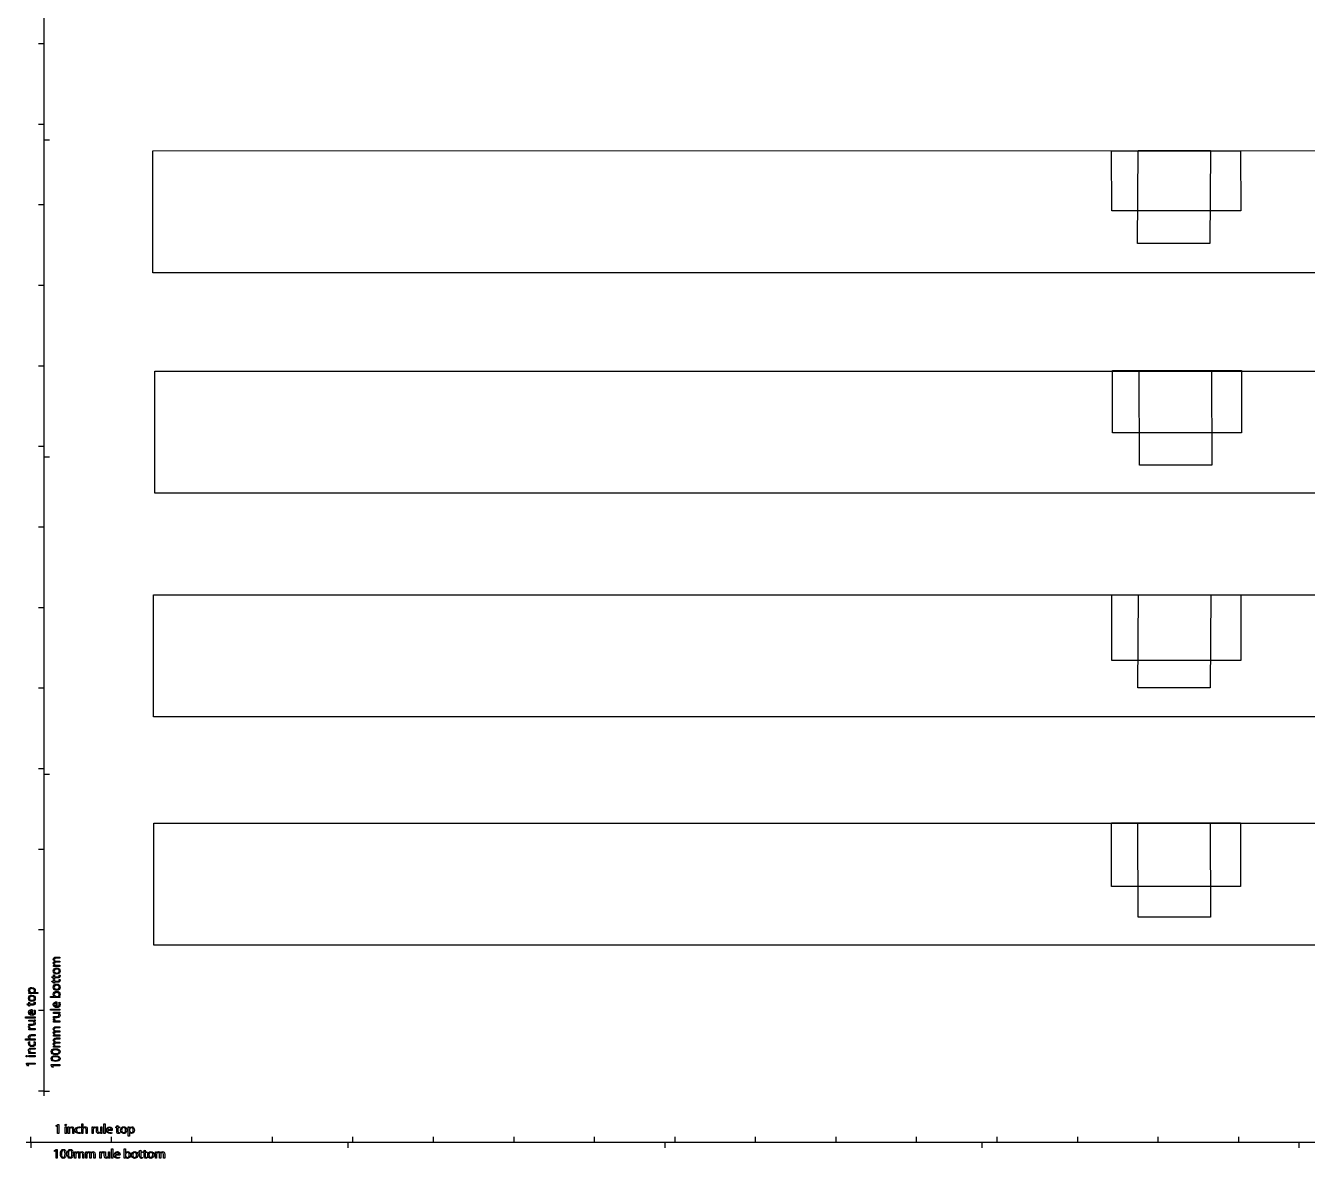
# Model space of a CAD drawing. Extents: x 14 to 1178, y 12 to 836.
# Drawn here: x 19.9 to 424.1, y 11.7 to 368.8 of the extents above; entities that cross this region are included whole.
import ezdxf

# ---------------------------------------------------------------- set-up
doc = ezdxf.new("R2010")
doc.units = 0
doc.layers.add('Gibson-Explorer-00-1958', color=7, linetype='CONTINUOUS')

msp = doc.modelspace()

# ---------------------------------------------------------------- linework, layer by layer
at = {"layer": 'Gibson-Explorer-00-1958', "color": 7}
for points in [[(25.671127, 31.422397), (25.671127, 811.014245)], [(25.643568, 363.095169), (23.962359, 363.095169)], [(25.643568, 337.695166), (23.962359, 337.695166)], [(25.643568, 312.295167), (23.962359, 312.295167)], [(25.643568, 286.895168), (23.962359, 286.895168)], [(25.643568, 261.495168), (23.962359, 261.495168)], [(25.643568, 236.095169), (23.962359, 236.095169)], [(25.643568, 210.69517), (23.962359, 210.69517)], [(25.643568, 185.29517), (23.962359, 185.29517)], [(25.643568, 159.895171), (23.962359, 159.895171)], [(25.643568, 134.495172), (23.962359, 134.495172)], [(25.643568, 109.095172), (23.962359, 109.095172)], [(25.643568, 83.695173), (23.962359, 83.695173)], [(29.00736, 73.782237), (29.00736, 73.790492)], [(29.422149, 73.866968), (30.692181, 73.866968), (30.692181, 73.50282), (29.464521, 73.50282)], [(29.485709, 75.149583), (30.692181, 75.149583), (30.692181, 74.785435), (29.532219, 74.785435)], [(28.152114, 68.96808), (28.643212, 68.96808), (28.643212, 69.501727), (28.926916, 69.501727), (28.926916, 68.96808), (30.031756, 68.96808)], [(30.044506, 68.604268), (28.926916, 68.604268), (28.926916, 68.28663), (28.643212, 68.28663), (28.643212, 68.604268), (28.266492, 68.604268), (28.152114, 68.96807), (28.152114, 68.96808)], [(28.643212, 72.203035), (28.643212, 72.528941), (28.973423, 72.546157), (28.973423, 72.55854)], [(29.456083, 72.584007), (30.692181, 72.584007), (30.692181, 72.220204), (29.197874, 72.220204), (29.197874, 72.22025)], [(30.404346, 69.463486), (30.687877, 69.480702)], [(30.459295, 70.738513), (30.459295, 70.742641), (30.459295, 70.742648)], [(30.738691, 70.734047), (30.738691, 70.729919), (30.738691, 70.729912)], [(28.152114, 67.567306), (28.643212, 67.567306), (28.643212, 68.100607), (28.926916, 68.100607), (28.926916, 67.567306), (30.031756, 67.567306)], [(30.044506, 67.203165), (28.926916, 67.203165), (28.926916, 66.885527), (28.643212, 66.885527), (28.643212, 67.203165), (28.266492, 67.203165), (28.152114, 67.567313), (28.152114, 67.567306)], [(30.404346, 68.062708), (30.687877, 68.079253)], [(30.459295, 65.636673), (30.459295, 65.6408), (30.459295, 65.640807)], [(30.738691, 65.632524), (30.738691, 65.628397), (30.738691, 65.62839)], [(20.326925, 60.380834), (20.818023, 60.380834), (20.818023, 60.914136), (21.101727, 60.914136), (21.101727, 60.380834), (22.206567, 60.380834)], [(20.818023, 63.615418), (20.818023, 63.949936), (21.169421, 63.970962), (21.169421, 63.97957)], [(22.591902, 64.013331), (22.591902, 64.005076), (23.705184, 64.005076), (23.705184, 63.632317), (21.486886, 63.632317), (21.486886, 63.632317)], [(21.6774, 64.005072), (22.032937, 64.005072), (22.032937, 64.005076)], [(22.579157, 60.87624), (22.862688, 60.892785)], [(22.634105, 62.150925), (22.634105, 62.155053), (22.634105, 62.15506)], [(22.913502, 62.146459), (22.913502, 62.142331), (22.913502, 62.142324)], [(27.686511, 62.381402), (27.686511, 62.753819), (28.969119, 62.753819), (28.969119, 62.762427)], [(30.163014, 62.381409), (27.686511, 62.381409), (27.686511, 62.381402)], [(29.464521, 59.578819), (29.464521, 60.662644), (29.464521, 60.662644)], [(29.50259, 62.753822), (29.870872, 62.753822), (29.870872, 62.753819)], [(29.735479, 61.009922), (29.731172, 59.574695), (29.731172, 59.574684)], [(30.340783, 60.840412), (30.603299, 60.908279)], [(30.353528, 62.715916), (30.353528, 62.707309), (30.692181, 62.686283), (30.692181, 62.364511)], [(22.219316, 60.016697), (21.101727, 60.016697), (21.101727, 59.69906), (20.818023, 59.69906), (20.818023, 60.016697), (20.441302, 60.016697), (20.326925, 60.380841), (20.326925, 60.380834)], [(21.639332, 57.129356), (21.639332, 58.213181), (21.639332, 58.213181)], [(21.91029, 58.560459), (21.905983, 57.125232), (21.905983, 57.125221)], [(22.515593, 58.390949), (22.778109, 58.458816)], [(25.643568, 58.295173), (23.962359, 58.295173)], [(29.896367, 57.382248), (28.643212, 57.382248), (28.643212, 57.754319), (30.133388, 57.754319), (30.133388, 57.754295)], [(30.692181, 57.77151), (30.692181, 57.441469), (30.357663, 57.420126), (30.357663, 57.411871)], [(20.784262, 53.230565), (21.131353, 53.230565)], [(22.071174, 54.932785), (20.818023, 54.932785), (20.818023, 55.304856), (22.308199, 55.304856), (22.308199, 55.304831)], [(22.016053, 53.577822), (20.818023, 53.577822), (20.818023, 53.950239), (21.948358, 53.950239)], [(20.818023, 52.201851), (20.818023, 52.528104), (21.220239, 52.544649), (21.220239, 52.557737)], [(21.774724, 52.587349), (22.866991, 52.587349), (22.866991, 52.21459), (21.45726, 52.218717), (21.45726, 52.218714)], [(22.866991, 55.322047), (22.866991, 54.992006), (22.532473, 54.970663), (22.532473, 54.962408)], [(28.609452, 55.679993), (28.956543, 55.679993)], [(29.841246, 56.027285), (28.643212, 56.027285), (28.643212, 56.399702), (29.773548, 56.399702)], [(28.643212, 54.651279), (28.643212, 54.977531), (29.045428, 54.994077), (29.045428, 55.007165)], [(29.599914, 55.036812), (30.692181, 55.036812), (30.692181, 54.664053), (29.282449, 54.668181), (29.282449, 54.668177)], [(29.485709, 53.165435), (30.692181, 53.165435), (30.692181, 52.801633), (29.532219, 52.801633)], [(19.861318, 48.967578), (19.861318, 49.339994), (21.139795, 49.339994), (21.139795, 49.348602)], [(21.630893, 49.339977), (22.866991, 49.339977), (22.866991, 48.96756), (19.861318, 48.96756), (19.861318, 48.967578)], [(20.881583, 48.540043), (21.165117, 48.455295)], [(21.647774, 50.711827), (22.866991, 50.711827), (22.866991, 50.339068), (21.69015, 50.339068)], [(22.515593, 48.468041), (22.79499, 48.531773), (22.79499, 48.531773)], [(28.643212, 50.219201), (28.643212, 50.545104), (28.973423, 50.562002), (28.973423, 50.574738)], [(29.00736, 51.798436), (29.00736, 51.806691)], [(29.456083, 50.600205), (30.692181, 50.600205), (30.692181, 50.236061), (29.197874, 50.236061), (29.197874, 50.236064)], [(29.422149, 51.88282), (30.692181, 51.88282), (30.692181, 51.518672), (29.464521, 51.518672)], [(29.485709, 49.634888), (30.692181, 49.634888), (30.692181, 49.270741), (29.532219, 49.270741)], [(20.818023, 44.704953), (20.818023, 45.034991), (21.152541, 45.056369), (21.152541, 45.064624)], [(21.630893, 45.09424), (22.866991, 45.09424), (22.866991, 44.721481), (21.372681, 44.721481), (21.372681, 44.721498)], [(21.643466, 46.465745), (22.866991, 46.465745), (22.866991, 46.093328), (21.685842, 46.093328)], [(28.643212, 46.68864), (28.643212, 47.014547), (28.973423, 47.031092), (28.973423, 47.04418)], [(29.00736, 48.267532), (29.00736, 48.27614)], [(29.456083, 47.069658), (30.692181, 47.069658), (30.692181, 46.705168), (29.197874, 46.705168), (29.197874, 46.705185)], [(29.422149, 48.351927), (30.692181, 48.351927), (30.692181, 47.988125), (29.464521, 47.988125)], [(30.450853, 45.304411), (30.450853, 45.308538), (30.450853, 45.308542)], [(30.738691, 45.295803), (30.738691, 45.291323), (30.738691, 45.291326)], [(20.441302, 43.913281), (20.441302, 43.908801), (20.441302, 43.908801)], [(30.450853, 43.132623), (30.450853, 43.13675), (30.450853, 43.136754)], [(30.738691, 43.124371), (30.738691, 43.119891), (30.738691, 43.119891)], [(25.643568, 32.895174), (23.962359, 32.895174)], [(32.519118, 21.976981), (32.514811, 21.976981), (32.514811, 21.976981)], [(33.310801, 21.600087), (33.641012, 21.600087), (33.662199, 21.265566), (33.670641, 21.265566)], [(33.700268, 20.787044), (33.700268, 19.550942), (33.327681, 19.550942), (33.327681, 21.045425), (33.327681, 21.045425)], [(35.071762, 20.77464), (35.071762, 19.550942), (34.699345, 19.550942), (34.699345, 20.732264)], [(37.146053, 21.536697), (37.061301, 21.25282)], [(37.946156, 20.787044), (37.946156, 19.550942), (37.57357, 19.550942), (37.57357, 22.556789), (37.573588, 22.556789)], [(37.573588, 22.556789), (37.946174, 22.556789), (37.946174, 21.278315), (37.954605, 21.278315)], [(39.317657, 20.770506), (39.317657, 19.550942), (38.945244, 19.550942), (38.945244, 20.727788)], [(40.807858, 21.600087), (41.133937, 21.600087), (41.1508, 21.197698), (41.163535, 21.197698)], [(41.193179, 20.643382), (41.193179, 19.550942), (40.820589, 19.550942), (40.824893, 20.960677), (40.824897, 20.960677)], [(41.836537, 21.633848), (41.836537, 21.286581)], [(42.183793, 20.401881), (42.183793, 21.600087), (42.55638, 21.600087), (42.55638, 20.469748)], [(43.53858, 20.346759), (43.53858, 21.600087), (43.910997, 21.600087), (43.910997, 20.109739), (43.911014, 20.109739)], [(47.166469, 20.507989), (45.731411, 20.512124), (45.731401, 20.512124)], [(45.735535, 20.778775), (46.819364, 20.778775), (46.819364, 20.778775)], [(48.622683, 20.198621), (48.622683, 21.31621), (48.305041, 21.31621), (48.305041, 21.600087), (48.622683, 21.600087), (48.622683, 21.976981), (48.986654, 22.091355), (48.986672, 22.091355)], [(48.986672, 22.091355), (48.986672, 21.600087), (49.520146, 21.600087), (49.520146, 21.31621), (48.986672, 21.31621), (48.986672, 20.211713)], [(52.221464, 21.600087), (52.555809, 21.600087), (52.577011, 21.248685), (52.585442, 21.248685)], [(52.619376, 19.826208), (52.610945, 19.826208), (52.610945, 18.713095), (52.238358, 18.713095), (52.238358, 20.931048), (52.238327, 20.931048)], [(52.610916, 20.740879), (52.610916, 20.385346), (52.610913, 20.385346)], [(20.028062, 16.74698), (1167.376104, 16.74698)], [(21.500669, 16.774539), (21.500669, 18.455747)], [(37.074051, 19.902344), (37.137611, 19.62329), (37.137611, 19.62329)], [(43.928054, 19.550942), (43.597839, 19.550942), (43.576638, 19.885806), (43.568206, 19.885806)], [(46.900668, 16.774539), (46.900668, 18.455747)], [(46.997128, 19.902344), (47.064827, 19.639828)], [(49.482077, 19.838953), (49.49894, 19.555422)], [(50.752469, 19.504778), (50.748341, 19.504778), (50.748338, 19.504778)], [(50.756762, 19.783832), (50.76089, 19.783832), (50.760897, 19.783832)], [(72.300668, 16.774539), (72.300668, 18.455747)], [(97.700667, 16.774539), (97.700667, 18.455747)], [(123.100667, 16.774539), (123.100667, 18.455747)], [(148.500666, 16.774539), (148.500666, 18.455747)], [(173.900665, 16.774539), (173.900665, 18.455747)], [(199.300665, 16.774539), (199.300665, 18.455747)], [(224.700664, 16.774539), (224.700664, 18.455747)], [(250.100663, 16.774539), (250.100663, 18.455747)], [(275.500663, 16.774539), (275.500663, 18.455747)], [(300.900662, 16.774539), (300.900662, 18.455747)], [(326.300661, 16.774539), (326.300661, 18.455747)], [(351.700661, 16.774539), (351.700661, 18.455747)], [(377.100667, 16.774539), (377.100667, 18.455747)], [(402.500667, 16.774539), (402.500667, 18.455747)], [(35.294502, 13.774898), (35.620409, 13.774898), (35.637272, 13.444856), (35.650007, 13.444856)], [(35.675484, 12.961854), (35.675484, 11.725753), (35.311337, 11.725753), (35.311337, 13.220236), (35.311365, 13.220236)], [(36.958096, 12.995961), (36.958096, 11.725753), (36.594125, 11.725753), (36.594125, 12.953585)], [(36.873532, 13.41075), (36.881963, 13.41075)], [(38.240881, 12.932224), (38.240881, 11.725753), (37.876737, 11.725753), (37.876737, 12.88606)], [(38.825176, 13.774898), (39.151083, 13.774898), (39.167946, 13.444856), (39.180681, 13.444856)], [(39.206158, 12.961854), (39.206158, 11.725753), (38.842014, 11.725753), (38.842014, 13.220236), (38.842074, 13.220236)], [(40.48877, 12.995961), (40.48877, 11.725753), (40.124799, 11.725753), (40.124799, 12.953585)], [(40.404206, 13.41075), (40.412637, 13.41075)], [(41.771555, 12.932224), (41.771555, 11.725753), (41.407411, 11.725753), (41.407411, 12.88606)], [(43.257321, 13.774898), (43.5834, 13.774898), (43.600263, 13.372509), (43.612998, 13.372509)], [(43.642642, 12.818193), (43.642642, 11.725753), (43.270053, 11.725753), (43.274356, 13.135488), (43.27436, 13.135488)], [(44.286, 13.808659), (44.286, 13.461391)], [(44.633256, 12.576692), (44.633256, 13.774898), (45.005843, 13.774898), (45.005843, 12.644559)], [(45.988043, 12.52157), (45.988043, 13.774898), (46.36046, 13.774898), (46.36046, 12.284549), (46.360477, 12.284549)], [(49.615932, 12.6828), (48.180878, 12.686935), (48.180864, 12.686935)], [(48.184998, 12.953585), (49.268827, 12.953585), (49.268827, 12.953585)], [(50.987412, 14.731599), (51.359998, 14.731599), (51.359998, 13.448991), (51.36843, 13.448991)], [(50.987412, 12.254919), (50.987412, 14.731599), (50.987412, 14.731599)], [(51.360002, 12.91569), (51.360002, 12.547065), (51.359998, 12.547065)], [(55.809182, 12.373432), (55.809182, 13.491021), (55.491544, 13.491021), (55.491544, 13.774898), (55.809182, 13.774898), (55.809182, 14.151788), (56.173157, 14.266165), (56.173143, 14.266165)], [(56.173143, 14.266165), (56.173143, 13.774898), (56.706613, 13.774898), (56.706613, 13.491021), (56.173143, 13.491021), (56.173143, 12.386523)], [(57.210302, 12.373432), (57.210302, 13.491021), (56.892665, 13.491021), (56.892665, 13.774898), (57.210302, 13.774898), (57.210302, 14.151788), (57.574277, 14.266165), (57.574263, 14.266165)], [(57.574263, 14.266165), (57.574263, 13.774898), (58.107734, 13.774898), (58.107734, 13.491021), (57.574263, 13.491021), (57.574263, 12.386523)], [(60.80919, 13.774898), (61.135096, 13.774898), (61.151994, 13.444856), (61.16473, 13.444856)], [(61.1902, 12.961854), (61.1902, 11.725753), (60.826052, 11.725753), (60.826052, 13.220236), (60.826088, 13.220236)], [(62.472815, 12.995961), (62.472815, 11.725753), (62.10884, 11.725753), (62.10884, 12.953585)], [(62.388255, 13.41075), (62.396686, 13.41075)], [(63.755604, 12.932224), (63.755604, 11.725753), (63.391456, 11.725753), (63.391456, 12.88606)], [(31.730191, 11.679588), (31.725883, 11.679588), (31.725883, 11.679588)], [(31.738629, 11.967254), (31.742764, 11.967254), (31.742764, 11.967254)], [(33.901806, 11.679588), (33.897499, 11.679588), (33.897499, 11.679588)], [(33.910248, 11.967254), (33.914552, 11.967254), (33.914552, 11.967254)], [(46.377517, 11.725753), (46.047303, 11.725753), (46.026101, 12.060616), (46.017669, 12.060616)], [(49.446592, 12.077155), (49.51429, 11.814635)], [(51.321919, 12.064751), (51.313312, 12.064751), (51.292286, 11.725753), (50.970514, 11.725753)], [(54.238566, 11.679588), (54.234438, 11.679588), (54.234431, 11.679588)], [(54.242856, 11.958642), (54.246983, 11.958642), (54.24699, 11.958642)], [(56.668545, 12.013764), (56.685443, 11.730233)], [(58.069666, 12.013764), (58.086564, 11.730233)], [(59.340233, 11.679588), (59.336106, 11.679588), (59.336099, 11.679588)], [(59.344523, 11.958642), (59.348651, 11.958642), (59.348658, 11.958642)]]:
    msp.add_lwpolyline(points, dxfattribs=at)
at = {"layer": 'Gibson-Explorer-00-1958', "color": 1}
for points in [[(25.671127, 31.422397), (25.671127, 811.014245)], [(25.643568, 363.095169), (23.962359, 363.095169)], [(25.643568, 337.695166), (23.962359, 337.695166)], [(25.64839, 332.859631), (27.381273, 332.859631)], [(25.643568, 312.295167), (23.962359, 312.295167)], [(25.643568, 286.895168), (23.962359, 286.895168)], [(25.643568, 261.495168), (23.962359, 261.495168)], [(25.643568, 236.095169), (23.962359, 236.095169)], [(25.64839, 232.859537), (27.381273, 232.859537)], [(25.643568, 210.69517), (23.962359, 210.69517)], [(25.643568, 185.29517), (23.962359, 185.29517)], [(25.643568, 159.895171), (23.962359, 159.895171)], [(25.643568, 134.495172), (23.962359, 134.495172)], [(25.64839, 132.859443), (27.381273, 132.859443)], [(25.643568, 109.095172), (23.962359, 109.095172)], [(25.643568, 83.695173), (23.962359, 83.695173)], [(25.643568, 58.295173), (23.962359, 58.295173)], [(25.643568, 32.895174), (23.962359, 32.895174)], [(25.64839, 32.859692), (27.381273, 32.859692)], [(20.028062, 16.74698), (1167.376104, 16.74698)], [(21.465356, 16.769716), (21.465356, 15.036833)], [(21.500669, 16.774539), (21.500669, 18.455747)], [(46.900668, 16.774539), (46.900668, 18.455747)], [(72.300668, 16.774539), (72.300668, 18.455747)], [(97.700667, 16.774539), (97.700667, 18.455747)], [(121.465281, 16.769716), (121.465281, 15.036833)], [(123.100667, 16.774539), (123.100667, 18.455747)], [(148.500666, 16.774539), (148.500666, 18.455747)], [(173.900665, 16.774539), (173.900665, 18.455747)], [(199.300665, 16.774539), (199.300665, 18.455747)], [(221.465201, 16.769716), (221.465201, 15.036833)], [(224.700664, 16.774539), (224.700664, 18.455747)], [(250.100663, 16.774539), (250.100663, 18.455747)], [(275.500663, 16.774539), (275.500663, 18.455747)], [(300.900662, 16.774539), (300.900662, 18.455747)], [(321.465126, 16.769716), (321.465126, 15.036833)], [(326.300661, 16.774539), (326.300661, 18.455747)], [(351.700661, 16.774539), (351.700661, 18.455747)], [(377.100667, 16.774539), (377.100667, 18.455747)], [(402.500667, 16.774539), (402.500667, 18.455747)], [(421.465047, 16.769716), (421.465047, 15.036833)]]:
    msp.add_lwpolyline(points, dxfattribs=at)
for points in [[(553.578769, 290.887), (59.984967, 290.887), (59.984967, 329.387321), (553.553122, 329.505141), (553.578875, 290.887)], [(403.133867, 310.432405), (362.446596, 310.432405), (362.316739, 329.387321), (403.003975, 329.387321), (403.133867, 310.432405)], [(393.347389, 300.108145), (370.533956, 300.108145), (370.724491, 329.431418), (393.537571, 329.431418), (393.347389, 300.108145)], [(553.929818, 221.426645), (60.630063, 221.417684), (60.630063, 259.917656), (510.289092, 259.917656), (553.899515, 259.922489), (553.929854, 221.426648)], [(403.411539, 240.457693), (362.724268, 240.457693), (362.724268, 260.080614), (403.411539, 260.080614), (403.411539, 240.457693)], [(394.002285, 230.247465), (371.188888, 230.247465), (371.073106, 260.080614), (393.886539, 260.080614), (394.002285, 230.247465)], [(553.743622, 150.856966), (60.149816, 150.856966), (60.149816, 189.357283), (509.808996, 189.357283), (553.551746, 187.469371), (553.743622, 150.856966)], [(403.124554, 168.675686), (362.437459, 168.675686), (362.481556, 189.357283), (403.168651, 189.357283), (403.124554, 168.675686)], [(393.512065, 160.078107), (370.698985, 160.078107), (370.889309, 189.40138), (393.702389, 189.40138), (393.512065, 160.078107)], [(553.558978, 78.871007), (60.259198, 78.862047), (60.259198, 117.362022), (509.918216, 117.362022), (553.528639, 115.472731), (553.558978, 78.871004)], [(403.040522, 97.372893), (362.353428, 97.372893), (362.353428, 117.524977), (403.040522, 117.524977), (403.040522, 97.372893)], [(393.631269, 87.691831), (370.818189, 87.691831), (370.702443, 117.524977), (393.515523, 117.524977), (393.631269, 87.691831)]]:
    msp.add_lwpolyline(points, close=True, dxfattribs=at)
at = {"layer": 'Gibson-Explorer-00-1958', "color": 7}
for points in [[(27.686511, 58.372689), (27.686511, 58.745103), (30.692181, 58.745103), (30.692181, 58.372689), (27.686511, 58.372689)], [(19.861318, 55.922881), (19.861318, 56.295643), (22.866991, 56.295643), (22.866991, 55.922881), (19.861318, 55.922881)], [(20.46249, 41.352196), (20.46249, 41.343588), (20.720699, 40.865062), (20.436995, 40.793406), (20.115223, 41.394229), (20.115223, 41.711867), (22.866991, 41.711867), (22.866991, 41.352199), (20.46249, 41.352199)], [(22.866991, 43.731033), (20.818023, 43.731033), (20.818023, 44.103449), (22.866991, 44.103449), (22.866991, 43.731033)], [(28.287679, 40.880563), (28.287679, 40.871956), (28.545888, 40.393776), (28.262184, 40.321774), (27.940412, 40.922943), (27.940412, 41.24058), (30.692181, 41.24058), (30.692181, 40.88057), (28.287679, 40.88057)], [(29.958033, 21.95562), (29.949591, 21.95562), (29.471242, 21.697239), (29.39924, 21.981112), (30.000408, 22.302884), (30.317873, 22.302884), (30.317873, 19.550942), (29.958033, 19.550942), (29.958033, 21.95562)], [(32.337043, 19.550942), (32.337043, 21.600087), (32.709629, 21.600087), (32.709629, 19.550942), (32.337043, 19.550942)], [(44.529063, 22.556789), (44.90165, 22.556789), (44.90165, 19.550942), (44.529063, 19.550942), (44.529063, 22.556789)], [(29.48657, 14.130431), (29.478132, 14.130431), (28.999779, 13.872049), (28.927777, 14.155922), (29.528946, 14.477694), (29.84641, 14.477694), (29.84641, 11.725753), (29.48657, 11.725753), (29.48657, 14.130431)], [(46.978699, 14.731599), (47.351286, 14.731599), (47.351286, 11.725753), (46.978699, 11.725753), (46.978699, 14.731599)]]:
    msp.add_lwpolyline(points, close=True, dxfattribs=at)
for points in [[(28.596702, 74.472278), (28.596702, 74.74754), (28.77447, 75.149583), (29.485709, 75.149583)], [(28.740537, 74.023382), (28.64752, 74.146025), (28.596702, 74.277629), (28.596702, 74.472278)], [(28.596702, 73.206218), (28.596702, 73.481826), (28.766028, 73.693355), (29.00736, 73.782237)], [(28.973423, 72.55854), (28.778778, 72.672917), (28.596702, 72.863777), (28.596702, 73.206218)], [(29.00736, 73.790492), (28.888848, 73.853883), (28.804097, 73.938631), (28.740537, 74.023382)], [(29.532219, 74.785435), (29.134311, 74.785435), (28.901421, 74.637297), (28.901421, 74.34102)], [(28.901421, 74.34102), (28.901421, 74.12501), (29.058174, 73.964126), (29.235943, 73.896601)], [(29.464521, 73.50282), (29.134311, 73.50282), (28.901421, 73.358816), (28.901421, 73.075285)], [(28.901421, 73.075285), (28.901421, 72.84653), (29.087801, 72.672896), (29.274011, 72.61364)], [(29.235943, 73.896601), (29.290891, 73.879385), (29.358759, 73.866968), (29.422149, 73.866968)], [(28.596702, 70.763673), (28.596702, 71.352096), (29.024241, 71.75035), (29.646597, 71.75035)], [(29.684665, 69.748061), (28.998918, 69.748061), (28.596702, 70.200746), (28.596702, 70.763673)], [(29.197874, 72.22025), (28.981865, 72.22025), (28.812539, 72.211643), (28.643212, 72.203035)], [(29.65917, 71.365177), (29.312079, 71.365177), (28.876102, 71.191543), (28.876102, 70.751263)], [(28.876102, 70.751263), (28.876102, 70.315113), (29.282449, 70.124599), (29.671919, 70.124599)], [(29.274011, 72.61364), (29.328959, 72.592614), (29.392519, 72.584007), (29.456083, 72.584007)], [(29.646597, 71.75035), (30.408481, 71.75035), (30.738691, 71.221184), (30.738691, 70.734047)], [(30.459295, 70.742648), (30.459295, 71.098526), (30.124946, 71.365177), (29.65917, 71.365177)], [(29.671919, 70.124599), (30.120642, 70.124599), (30.459295, 70.378503), (30.459295, 70.738513)], [(30.738691, 70.729912), (30.738691, 70.179731), (30.332344, 69.748061), (29.684665, 69.748061)], [(30.031756, 68.96808), (30.285834, 68.96808), (30.429665, 69.040428), (30.429665, 69.247822)], [(30.582111, 68.748272), (30.467733, 68.646298), (30.285834, 68.604268), (30.044506, 68.604268)], [(30.429665, 69.247822), (30.429665, 69.349109), (30.421226, 69.408365), (30.404346, 69.463486)], [(30.738691, 69.150315), (30.738691, 68.976681), (30.679435, 68.837157), (30.582111, 68.748272)], [(30.687877, 69.480702), (30.713369, 69.408354), (30.738691, 69.294319), (30.738691, 69.150315)], [(20.771513, 64.703382), (20.771513, 65.202922), (21.190609, 65.575335), (21.812966, 65.575335)], [(21.169421, 63.97957), (20.915347, 64.127708), (20.771513, 64.372998), (20.771513, 64.703382)], [(21.829846, 65.198463), (21.419192, 65.198463), (21.067793, 64.986934), (21.067793, 64.593505)], [(21.812966, 65.575335), (22.549527, 65.575335), (22.913502, 65.122651), (22.913502, 64.644126)], [(22.621529, 64.576279), (22.621529, 64.970053), (22.299757, 65.198463), (21.829846, 65.198463)], [(28.596702, 65.662154), (28.596702, 66.250577), (29.024241, 66.648482), (29.646597, 66.648482)], [(29.684665, 64.646193), (28.998918, 64.646193), (28.596702, 65.099223), (28.596702, 65.662154)], [(29.65917, 66.263337), (29.312079, 66.263337), (28.876102, 66.089703), (28.876102, 65.649419)], [(28.876102, 65.649419), (28.876102, 65.213615), (29.282449, 65.022758), (29.671919, 65.022758)], [(29.646597, 66.648482), (30.408481, 66.648482), (30.738691, 66.119315), (30.738691, 65.632524)], [(30.459295, 65.640807), (30.459295, 65.996686), (30.124946, 66.263337), (29.65917, 66.263337)], [(29.671919, 65.022758), (30.120642, 65.022758), (30.459295, 65.277005), (30.459295, 65.636673)], [(30.738691, 65.62839), (30.738691, 65.077866), (30.332344, 64.646193), (29.684665, 64.646193)], [(30.031756, 67.567306), (30.285834, 67.567306), (30.429665, 67.638962), (30.429665, 67.846356)], [(30.582111, 67.346827), (30.467733, 67.245541), (30.285834, 67.203165), (30.044506, 67.203165)], [(30.429665, 67.846356), (30.429665, 67.948334), (30.421226, 68.007586), (30.404346, 68.062708)], [(30.738691, 67.749212), (30.738691, 67.575578), (30.679435, 67.435709), (30.582111, 67.346827)], [(30.687877, 68.079253), (30.713369, 68.007593), (30.738691, 67.893219), (30.738691, 67.749212)], [(20.771513, 62.176085), (20.771513, 62.764508), (21.199051, 63.162417), (21.821408, 63.162417)], [(21.859476, 61.160128), (21.173729, 61.160128), (20.771513, 61.613158), (20.771513, 62.176085)], [(21.486886, 63.632317), (21.22437, 63.632317), (21.012841, 63.628189), (20.818023, 63.615418)], [(21.833981, 62.777243), (21.486886, 62.777243), (21.050913, 62.60361), (21.050913, 62.163329)], [(21.050913, 62.163329), (21.050913, 61.727179), (21.45726, 61.537011), (21.846726, 61.537011)], [(21.067793, 64.593505), (21.067793, 64.339258), (21.245558, 64.0981), (21.524958, 64.026098)], [(21.524958, 64.026098), (21.575772, 64.01749), (21.630893, 64.005072), (21.6774, 64.005072)], [(21.821408, 63.162417), (22.583291, 63.162417), (22.913502, 62.63325), (22.913502, 62.146459)], [(22.634105, 62.15506), (22.634105, 62.510593), (22.299757, 62.777243), (21.833981, 62.777243)], [(21.846726, 61.537011), (22.295453, 61.537011), (22.634105, 61.790912), (22.634105, 62.150925)], [(22.913502, 62.142324), (22.913502, 61.592143), (22.507151, 61.160128), (21.859476, 61.160128)], [(22.032937, 64.005076), (22.083751, 64.005076), (22.138872, 64.009203), (22.185383, 64.021621)], [(22.185383, 64.021621), (22.443591, 64.085354), (22.621529, 64.313763), (22.621529, 64.576279)], [(22.206567, 60.380834), (22.460644, 60.380834), (22.604475, 60.452494), (22.604475, 60.659889)], [(22.604475, 60.659889), (22.604475, 60.761863), (22.596037, 60.821119), (22.579157, 60.87624)], [(22.913502, 64.644126), (22.913502, 64.368864), (22.79499, 64.135974), (22.591902, 64.013331)], [(22.862688, 60.892785), (22.888179, 60.821126), (22.913502, 60.706748), (22.913502, 60.562744)], [(28.592398, 60.18033), (28.592398, 60.849023), (29.180821, 61.022657), (29.557711, 61.022657)], [(28.596702, 63.460747), (28.596702, 63.968898), (29.019933, 64.324431), (29.638155, 64.324431)], [(28.969119, 62.762427), (28.740537, 62.893685), (28.596702, 63.130709), (28.596702, 63.460747)], [(29.464521, 60.662644), (29.231635, 60.667124), (28.859218, 60.565492), (28.859218, 60.150703)], [(29.655035, 63.947876), (29.240074, 63.947876), (28.888848, 63.736005), (28.888848, 63.338096)], [(28.888848, 63.338096), (28.888848, 63.084192), (29.066613, 62.846825), (29.346013, 62.775165)], [(29.346013, 62.775165), (29.392519, 62.76243), (29.443337, 62.753822), (29.50259, 62.753822)], [(29.557711, 61.022657), (29.633848, 61.022657), (29.693104, 61.018177), (29.735479, 61.009922)], [(29.638155, 64.324431), (30.374716, 64.324431), (30.738691, 63.859001), (30.738691, 63.401491)], [(30.442414, 63.325693), (30.442414, 63.719121), (30.124946, 63.947876), (29.655035, 63.947876)], [(29.870872, 62.753819), (29.917552, 62.753819), (29.964062, 62.757946), (30.006437, 62.766554)], [(30.006437, 62.766554), (30.264646, 62.838556), (30.442414, 63.058696), (30.442414, 63.325693)], [(30.692181, 62.364511), (30.552484, 62.376929), (30.34509, 62.381409), (30.163014, 62.381409)], [(30.442414, 60.27335), (30.442414, 60.540001), (30.395904, 60.705365), (30.340783, 60.840412)], [(30.738691, 63.401491), (30.738691, 63.105214), (30.624486, 62.872324), (30.353528, 62.715916)], [(30.603299, 60.908279), (30.662555, 60.777021), (30.734557, 60.548266), (30.734557, 60.22236)], [(20.767209, 57.730867), (20.767209, 58.39956), (21.355628, 58.573194), (21.732522, 58.573194)], [(21.876356, 56.765554), (21.254, 56.765554), (20.767209, 57.133833), (20.767209, 57.730867)], [(21.639332, 58.213181), (21.406446, 58.217661), (21.034029, 58.116029), (21.034029, 57.70124)], [(21.034029, 57.70124), (21.034029, 57.320212), (21.381123, 57.158982), (21.639332, 57.129356)], [(21.732522, 58.573194), (21.808658, 58.573194), (21.867914, 58.568714), (21.91029, 58.560459)], [(22.909367, 57.7729), (22.909367, 57.146578), (22.490271, 56.765554), (21.876356, 56.765554)], [(21.905983, 57.125221), (22.40983, 57.133829), (22.617225, 57.451128), (22.617225, 57.823887)], [(22.756921, 60.160355), (22.642544, 60.059069), (22.460644, 60.016697), (22.219316, 60.016697)], [(22.617225, 57.823887), (22.617225, 58.090538), (22.570715, 58.255902), (22.515593, 58.390949)], [(22.913502, 60.562744), (22.913502, 60.389111), (22.854246, 60.249241), (22.756921, 60.160355)], [(22.778109, 58.458816), (22.837365, 58.327558), (22.909367, 58.098803), (22.909367, 57.7729)], [(29.701546, 59.215017), (29.079189, 59.215017), (28.592398, 59.583296), (28.592398, 60.18033)], [(28.859218, 60.150703), (28.859218, 59.769675), (29.206313, 59.608445), (29.464521, 59.578819)], [(30.734557, 60.22236), (30.734557, 59.596041), (30.31546, 59.215017), (29.701546, 59.215017)], [(29.731172, 59.574684), (30.23502, 59.583292), (30.442414, 59.900591), (30.442414, 60.27335)], [(29.773548, 56.399702), (30.163014, 56.399702), (30.429665, 56.522691), (30.429665, 56.857209)], [(30.738691, 56.734566), (30.738691, 56.412794), (30.556792, 56.027285), (29.841246, 56.027285)], [(30.086878, 57.348134), (30.036064, 57.36916), (29.968196, 57.382248), (29.896367, 57.382248)], [(30.429665, 56.857209), (30.429665, 57.106633), (30.256208, 57.280267), (30.086878, 57.348134)], [(30.133388, 57.754295), (30.34509, 57.754295), (30.531297, 57.758775), (30.692181, 57.77151)], [(30.357663, 57.411871), (30.522855, 57.318508), (30.738691, 57.098368), (30.738691, 56.734566)], [(20.771513, 53.128933), (20.771513, 53.167175), (20.775647, 53.196804), (20.784262, 53.230565)], [(21.220239, 52.557737), (20.944974, 52.650754), (20.771513, 52.879163), (20.771513, 53.128933)], [(21.131353, 53.230565), (21.127049, 53.18819), (21.122915, 53.150294), (21.122915, 53.099307)], [(21.122915, 53.099307), (21.122915, 52.836791), (21.321867, 52.650754), (21.59696, 52.599767)], [(21.59696, 52.599767), (21.652081, 52.591512), (21.711337, 52.587349), (21.774724, 52.587349)], [(21.948358, 53.950239), (22.337825, 53.950239), (22.604475, 54.073228), (22.604475, 54.407746)], [(22.913502, 54.285103), (22.913502, 53.963331), (22.731602, 53.577822), (22.016053, 53.577822)], [(22.261688, 54.898671), (22.210874, 54.919697), (22.143007, 54.932785), (22.071174, 54.932785)], [(22.604475, 54.407746), (22.604475, 54.65717), (22.431015, 54.830804), (22.261688, 54.898671)], [(22.308199, 55.304831), (22.5199, 55.304831), (22.706107, 55.309312), (22.866991, 55.322047)], [(22.532473, 54.962408), (22.697665, 54.869045), (22.913502, 54.648905), (22.913502, 54.285103)], [(28.596702, 55.578361), (28.596702, 55.616602), (28.600837, 55.646229), (28.609452, 55.679993)], [(29.045428, 55.007165), (28.770163, 55.100182), (28.596702, 55.328591), (28.596702, 55.578361)], [(28.596702, 52.48813), (28.596702, 52.763392), (28.77447, 53.165435), (29.485709, 53.165435)], [(29.282449, 54.668177), (29.041121, 54.668177), (28.833727, 54.664049), (28.643212, 54.651279)], [(29.532219, 52.801633), (29.134311, 52.801633), (28.901421, 52.653495), (28.901421, 52.357214)], [(28.956543, 55.679993), (28.952239, 55.637617), (28.948104, 55.599722), (28.948104, 55.548735)], [(28.948104, 55.548735), (28.948104, 55.286219), (29.147057, 55.100182), (29.422149, 55.049195)], [(29.422149, 55.049195), (29.477271, 55.04094), (29.536527, 55.036812), (29.599914, 55.036812)], [(20.771513, 49.996281), (20.771513, 50.271543), (20.940839, 50.711827), (21.647774, 50.711827)], [(20.877279, 49.615253), (20.809581, 49.725154), (20.771513, 49.856754), (20.771513, 49.996281)], [(20.771513, 48.023622), (20.771513, 48.243766), (20.826461, 48.438411), (20.881583, 48.540043)], [(21.45726, 52.218714), (21.215932, 52.218714), (21.008537, 52.214586), (20.818023, 52.201851)], [(21.139795, 49.348602), (21.034029, 49.407858), (20.936535, 49.501221), (20.877279, 49.615253)], [(21.69015, 50.339068), (21.355628, 50.339068), (21.080539, 50.216421), (21.080539, 49.865023)], [(21.080539, 49.865023), (21.080539, 49.623868), (21.249865, 49.437488), (21.453125, 49.365483)], [(21.453125, 49.365483), (21.50377, 49.34414), (21.558892, 49.339977), (21.630893, 49.339977)], [(22.79499, 48.531773), (22.841673, 48.43428), (22.913502, 48.21827), (22.913502, 47.943351)], [(28.740537, 52.039577), (28.64752, 52.162224), (28.596702, 52.293482), (28.596702, 52.48813)], [(28.596702, 51.222417), (28.596702, 51.497679), (28.766028, 51.709553), (29.00736, 51.798436)], [(28.973423, 50.574738), (28.778778, 50.689115), (28.596702, 50.879629), (28.596702, 51.222417)], [(28.596702, 48.95758), (28.596702, 49.2325), (28.77447, 49.634888), (29.485709, 49.634888)], [(28.740537, 48.508684), (28.64752, 48.631677), (28.596702, 48.762589), (28.596702, 48.95758)], [(29.197874, 50.236064), (28.981865, 50.236064), (28.812539, 50.227456), (28.643212, 50.219201)], [(29.00736, 51.806691), (28.888848, 51.870078), (28.804097, 51.954829), (28.740537, 52.039577)], [(28.901421, 52.357214), (28.901421, 52.140863), (29.058174, 51.980321), (29.235943, 51.912453)], [(29.464521, 51.518672), (29.134311, 51.518672), (28.901421, 51.374668), (28.901421, 51.091137)], [(28.901421, 51.091137), (28.901421, 50.862724), (29.087801, 50.689094), (29.274011, 50.629838)], [(29.532219, 49.270741), (29.134311, 49.270741), (28.901421, 49.122602), (28.901421, 48.826322)], [(28.901421, 48.826322), (28.901421, 48.610316), (29.058174, 48.449428), (29.235943, 48.381561)], [(29.235943, 51.912453), (29.290891, 51.895555), (29.358759, 51.88282), (29.422149, 51.88282)], [(29.274011, 50.629838), (29.328959, 50.60846), (29.392519, 50.600205), (29.456083, 50.600205)], [(21.86361, 46.922916), (21.232985, 46.922916), (20.771513, 47.354932), (20.771513, 48.023622)], [(20.771513, 45.741929), (20.771513, 46.02546), (20.940839, 46.465745), (21.643466, 46.465745)], [(21.152541, 45.064624), (20.962027, 45.166252), (20.771513, 45.403277), (20.771513, 45.741929)], [(21.372681, 44.721498), (21.156675, 44.721498), (20.987349, 44.717371), (20.818023, 44.704953)], [(21.165117, 48.455295), (21.118607, 48.366409), (21.067793, 48.22654), (21.067793, 48.023622)], [(21.067793, 48.023622), (21.067793, 47.553711), (21.419192, 47.29981), (21.846726, 47.29981)], [(21.685842, 46.093328), (21.355628, 46.093328), (21.076232, 45.970685), (21.076232, 45.619283)], [(21.076232, 45.619283), (21.076232, 45.377781), (21.249865, 45.187267), (21.45726, 45.119746)], [(21.45726, 45.119746), (21.50377, 45.10253), (21.571637, 45.09424), (21.630893, 45.09424)], [(21.846726, 47.29981), (22.320944, 47.29981), (22.612917, 47.604356), (22.612917, 48.010876)], [(22.913502, 47.943351), (22.913502, 47.325302), (22.494405, 46.922916), (21.86361, 46.922916)], [(22.612917, 48.010876), (22.612917, 48.222405), (22.562273, 48.362274), (22.515593, 48.468041)], [(27.893905, 45.338179), (27.893905, 45.913852), (28.410323, 46.248374), (29.286757, 46.248374)], [(29.324825, 44.376997), (28.39775, 44.376997), (27.893905, 44.779382), (27.893905, 45.338179)], [(29.303637, 45.867338), (28.626332, 45.867338), (28.18174, 45.697839), (28.18174, 45.308542)], [(28.18174, 45.308542), (28.18174, 44.969547), (28.613586, 44.749749), (29.303637, 44.749749)], [(28.596702, 47.691855), (28.596702, 47.966775), (28.766028, 48.17865), (29.00736, 48.267532)], [(28.973423, 47.04418), (28.778778, 47.158554), (28.596702, 47.348726), (28.596702, 47.691855)], [(29.197874, 46.705185), (28.981865, 46.705185), (28.812539, 46.69693), (28.643212, 46.68864)], [(29.00736, 48.27614), (28.888848, 48.339531), (28.804097, 48.424282), (28.740537, 48.508684)], [(29.464521, 47.988125), (29.134311, 47.988125), (28.901421, 47.844118), (28.901421, 47.560245)], [(28.901421, 47.560245), (28.901421, 47.331835), (29.087801, 47.158544), (29.274011, 47.099291)], [(29.235943, 48.381561), (29.290891, 48.365015), (29.358759, 48.351927), (29.422149, 48.351927)], [(29.274011, 47.099291), (29.328959, 47.077913), (29.392519, 47.069658), (29.456083, 47.069658)], [(29.286757, 46.248374), (30.22227, 46.248374), (30.738691, 45.896972), (30.738691, 45.295803)], [(30.450853, 45.308542), (30.450853, 45.685435), (30.006437, 45.867338), (29.303637, 45.867338)], [(29.303637, 44.749749), (30.01901, 44.741141), (30.450853, 44.961278), (30.450853, 45.304411)], [(30.738691, 45.291326), (30.738691, 44.75389), (30.23502, 44.385608), (29.324825, 44.376997)], [(19.96295, 43.917412), (19.96295, 44.061419), (20.068716, 44.154436), (20.199974, 44.154436)], [(20.199974, 43.676257), (20.068716, 43.676257), (19.96295, 43.773408), (19.96295, 43.917412)], [(20.199974, 44.154436), (20.331232, 44.154436), (20.441302, 44.061419), (20.441302, 43.913281)], [(20.441302, 43.908801), (20.441302, 43.769274), (20.331232, 43.676257), (20.199974, 43.676257)], [(27.893905, 43.166401), (27.893905, 43.74242), (28.410323, 44.076596), (29.286757, 44.076596)], [(29.324825, 42.205565), (28.39775, 42.205565), (27.893905, 42.607605), (27.893905, 43.166401)], [(29.303637, 43.69555), (28.626332, 43.69555), (28.18174, 43.526397), (28.18174, 43.136754)], [(28.18174, 43.136754), (28.18174, 42.798101), (28.613586, 42.577961), (29.303637, 42.577961)], [(29.286757, 44.076596), (30.22227, 44.076596), (30.738691, 43.725194), (30.738691, 43.124371)], [(30.450853, 43.136754), (30.450853, 43.513647), (30.006437, 43.69555), (29.303637, 43.69555)], [(29.303637, 42.577961), (30.01901, 42.569706), (30.450853, 42.78949), (30.450853, 43.132623)], [(30.738691, 43.119891), (30.738691, 42.582113), (30.23502, 42.214176), (29.324825, 42.205565)], [(32.282094, 22.218136), (32.282094, 22.349394), (32.379418, 22.455157), (32.523249, 22.455157)], [(32.514811, 21.976981), (32.375111, 21.976981), (32.282094, 22.086878), (32.282094, 22.218136)], [(32.760446, 22.218136), (32.760446, 22.086878), (32.667257, 21.976981), (32.519118, 21.976981)], [(32.523249, 22.455157), (32.667257, 22.455157), (32.760446, 22.349394), (32.760446, 22.218136)], [(33.327681, 21.045425), (33.327681, 21.261431), (33.323374, 21.430588), (33.310801, 21.600087)], [(33.670641, 21.265566), (33.77227, 21.45608), (34.009294, 21.646594), (34.347946, 21.646594)], [(33.72559, 20.960677), (33.70871, 20.914513), (33.700268, 20.8463), (33.700268, 20.787044)], [(34.225127, 21.341702), (33.983799, 21.341702), (33.793285, 21.168072), (33.72559, 20.960677)], [(34.699345, 20.732264), (34.699345, 21.062651), (34.576529, 21.341702), (34.225127, 21.341702)], [(34.347946, 21.646594), (34.631477, 21.646594), (35.071762, 21.47744), (35.071762, 20.77464)], [(35.528923, 20.5545), (35.528923, 21.185295), (35.960769, 21.646594), (36.629632, 21.646594)], [(36.549188, 19.504778), (35.931139, 19.504778), (35.528923, 19.923701), (35.528923, 20.5545)], [(36.629632, 21.350317), (36.159721, 21.350317), (35.905647, 20.998915), (35.905647, 20.57138)], [(35.905647, 20.57138), (35.905647, 20.097335), (36.210535, 19.805193), (36.616886, 19.805193)], [(36.629632, 21.646594), (36.849772, 21.646594), (37.044421, 21.591818), (37.146053, 21.536697)], [(37.061301, 21.25282), (36.972419, 21.299672), (36.832719, 21.350317), (36.629632, 21.350317)], [(37.971486, 20.964808), (37.950284, 20.914513), (37.946156, 20.859391), (37.946156, 20.787044)], [(37.954605, 21.278315), (38.013861, 21.384078), (38.107051, 21.481575), (38.221256, 21.540831)], [(38.471026, 21.337571), (38.229698, 21.337571), (38.043488, 21.168072), (37.971486, 20.964808)], [(38.221256, 21.540831), (38.331326, 21.608353), (38.462584, 21.646594), (38.602284, 21.646594)], [(38.945244, 20.727788), (38.945244, 21.062651), (38.822424, 21.337571), (38.471026, 21.337571)], [(38.602284, 21.646594), (38.877546, 21.646594), (39.317657, 21.47744), (39.317657, 20.770506)], [(40.824897, 20.960677), (40.824897, 21.202179), (40.820593, 21.409573), (40.807858, 21.600087)], [(41.163535, 21.197698), (41.256552, 21.473306), (41.485135, 21.646594), (41.734905, 21.646594)], [(41.205738, 20.82115), (41.197307, 20.766029), (41.193179, 20.706773), (41.193179, 20.643382)], [(41.705278, 21.295195), (41.442932, 21.295195), (41.256552, 21.096412), (41.205738, 20.82115)], [(41.836537, 21.286581), (41.794334, 21.291061), (41.756093, 21.295195), (41.705278, 21.295195)], [(41.734905, 21.646594), (41.773146, 21.646594), (41.802772, 21.642459), (41.836537, 21.633848)], [(42.890901, 19.504778), (42.569129, 19.504778), (42.183793, 19.68668), (42.183793, 20.401881)], [(42.55638, 20.469748), (42.55638, 20.080109), (42.679199, 19.813458), (43.013544, 19.813458)], [(43.504643, 20.156591), (43.525845, 20.207232), (43.53858, 20.275103), (43.53858, 20.346759)], [(45.37156, 20.541754), (45.37156, 21.163937), (45.739843, 21.651074), (46.336704, 21.651074)], [(46.379079, 19.508912), (45.752588, 19.508912), (45.37156, 19.927836), (45.37156, 20.541754)], [(45.731401, 20.512124), (45.739832, 20.008453), (46.057307, 19.801058), (46.429894, 19.801058)], [(46.307078, 21.384078), (45.926049, 21.384078), (45.765165, 21.037156), (45.735535, 20.778775)], [(46.819364, 20.778775), (46.823668, 21.011664), (46.722039, 21.384078), (46.307078, 21.384078)], [(46.336704, 21.651074), (47.00557, 21.651074), (47.179204, 21.062651), (47.179204, 20.685758)], [(47.179204, 20.685758), (47.179204, 20.609275), (47.1749, 20.550019), (47.166469, 20.507989)], [(49.766141, 20.558634), (49.766141, 21.244551), (50.219171, 21.646594), (50.782099, 21.646594)], [(50.748338, 19.504778), (50.197983, 19.504778), (49.766141, 19.910955), (49.766141, 20.558634)], [(50.769339, 21.367197), (50.333362, 21.367197), (50.142848, 20.960677), (50.142848, 20.57138)], [(50.142848, 20.57138), (50.142848, 20.12283), (50.396922, 19.783832), (50.756762, 19.783832)], [(51.76843, 20.596875), (51.76843, 19.834819), (51.239263, 19.504778), (50.752469, 19.504778)], [(50.760897, 19.783832), (51.116603, 19.783832), (51.383253, 20.11835), (51.383253, 20.584126)], [(51.383253, 20.584126), (51.383253, 20.931048), (51.20962, 21.367197), (50.769339, 21.367197)], [(50.782099, 21.646594), (51.370522, 21.646594), (51.76843, 21.219059), (51.76843, 20.596875)], [(52.238327, 20.931048), (52.238327, 21.193564), (52.234023, 21.405093), (52.221464, 21.600087)], [(52.585442, 21.248685), (52.733581, 21.502936), (52.979216, 21.646594), (53.309427, 21.646594)], [(52.610913, 20.385346), (52.610913, 20.334359), (52.61504, 20.279238), (52.627811, 20.232728)], [(52.632118, 20.893152), (52.623511, 20.842165), (52.610916, 20.787044), (52.610916, 20.740879)], [(52.627811, 20.232728), (52.691374, 19.974688), (52.919957, 19.796578), (53.182473, 19.796578)], [(53.199353, 21.350317), (52.945276, 21.350317), (52.703947, 21.172549), (52.632118, 20.893152)], [(53.182473, 19.796578), (53.576074, 19.796578), (53.804656, 20.11835), (53.804656, 20.588261)], [(53.804656, 20.588261), (53.804656, 20.998915), (53.592954, 21.350317), (53.199353, 21.350317)], [(54.181381, 20.605141), (54.181381, 19.86858), (53.728523, 19.504778), (53.250171, 19.504778)], [(53.309427, 21.646594), (53.808967, 21.646594), (54.181381, 21.227328), (54.181381, 20.605141)], [(37.137611, 19.62329), (37.040286, 19.576437), (36.824281, 19.504778), (36.549188, 19.504778)], [(36.616886, 19.805193), (36.828588, 19.805193), (36.968284, 19.855834), (37.074051, 19.902344)], [(43.568206, 19.885806), (43.475016, 19.720441), (43.254872, 19.504778), (42.890901, 19.504778)], [(43.013544, 19.813458), (43.263314, 19.813458), (43.436948, 19.987092), (43.504643, 20.156591)], [(43.911014, 20.109739), (43.911014, 19.89821), (43.915318, 19.712172), (43.928054, 19.550942)], [(47.064827, 19.639828), (46.933568, 19.580572), (46.704986, 19.508912), (46.379079, 19.508912)], [(46.429894, 19.801058), (46.696544, 19.801058), (46.861739, 19.847223), (46.997128, 19.902344)], [(48.766514, 19.661185), (48.664882, 19.775563), (48.622683, 19.957466), (48.622683, 20.198621)], [(49.16873, 19.504778), (48.995096, 19.504778), (48.855396, 19.564034), (48.766514, 19.661185)], [(48.986672, 20.211713), (48.986672, 19.957466), (49.058674, 19.813458), (49.266072, 19.813458)], [(49.49894, 19.555422), (49.426938, 19.529927), (49.312734, 19.504778), (49.16873, 19.504778)], [(49.266072, 19.813458), (49.3677, 19.813458), (49.426956, 19.822073), (49.482077, 19.838953)], [(53.250171, 19.504778), (52.974909, 19.504778), (52.742192, 19.62329), (52.619376, 19.826208)], [(30.811554, 13.093454), (30.811554, 14.020188), (31.213597, 14.524205), (31.772563, 14.524205)], [(31.725883, 11.679588), (31.188275, 11.679588), (30.819996, 12.183263), (30.811554, 13.093454)], [(31.183971, 13.114469), (31.175529, 12.398923), (31.395673, 11.967254), (31.738629, 11.967254)], [(31.742764, 14.236539), (31.404111, 14.236539), (31.183971, 13.804524), (31.183971, 13.114469)], [(32.682585, 13.131353), (32.682585, 12.195663), (32.331359, 11.679588), (31.730191, 11.679588)], [(32.30173, 13.114469), (32.30173, 13.791778), (32.132403, 14.236539), (31.742764, 14.236539)], [(31.742764, 11.967254), (32.119657, 11.967254), (32.30173, 12.411673), (32.30173, 13.114469)], [(31.772563, 14.524205), (32.34824, 14.524205), (32.682585, 14.007784), (32.682585, 13.131353)], [(32.983173, 13.093454), (32.983173, 14.020188), (33.385212, 14.524205), (33.944182, 14.524205)], [(33.897499, 11.679588), (33.359893, 11.679588), (32.991611, 12.183263), (32.983173, 13.093454)], [(33.355586, 13.114469), (33.347144, 12.398923), (33.567288, 11.967254), (33.910248, 11.967254)], [(33.914552, 14.236539), (33.575726, 14.236539), (33.355586, 13.804524), (33.355586, 13.114469)], [(34.854204, 13.131353), (34.854204, 12.195663), (34.502975, 11.679588), (33.901806, 11.679588)], [(34.473348, 13.114469), (34.473348, 13.791778), (34.303849, 14.236539), (33.914552, 14.236539)], [(33.914552, 11.967254), (34.291273, 11.967254), (34.473348, 12.411673), (34.473348, 13.114469)], [(33.944182, 14.524205), (34.519855, 14.524205), (34.854204, 14.007784), (34.854204, 13.131353)], [(35.311365, 13.220236), (35.311365, 13.436242), (35.302933, 13.605399), (35.294502, 13.774898)], [(35.650007, 13.444856), (35.764381, 13.639159), (35.954895, 13.821404), (36.297682, 13.821404)], [(35.705118, 13.144099), (35.683916, 13.089323), (35.675484, 13.025587), (35.675484, 12.961854)], [(36.166414, 13.516513), (35.937831, 13.516513), (35.76437, 13.330479), (35.705118, 13.144099)], [(36.594125, 12.953585), (36.594125, 13.283626), (36.450117, 13.516513), (36.166414, 13.516513)], [(36.297682, 13.821404), (36.572948, 13.821404), (36.784646, 13.652251), (36.873532, 13.41075)], [(36.881963, 13.41075), (36.945354, 13.529262), (37.030105, 13.61401), (37.11468, 13.677743)], [(36.98773, 13.18234), (36.970831, 13.127219), (36.958096, 13.059348), (36.958096, 12.995961)], [(37.432318, 13.516513), (37.216312, 13.516513), (37.055424, 13.360105), (36.98773, 13.18234)], [(37.11468, 13.677743), (37.2375, 13.770763), (37.368758, 13.821404), (37.563576, 13.821404)], [(37.876737, 12.88606), (37.876737, 13.283626), (37.728598, 13.516513), (37.432318, 13.516513)], [(37.563576, 13.821404), (37.838668, 13.821404), (38.240881, 13.643636), (38.240881, 12.932224)], [(38.842074, 13.220236), (38.842074, 13.436242), (38.833643, 13.605399), (38.825176, 13.774898)], [(39.180681, 13.444856), (39.295058, 13.639159), (39.485569, 13.821404), (39.828356, 13.821404)], [(39.235792, 13.144099), (39.21459, 13.089323), (39.206158, 13.025587), (39.206158, 12.961854)], [(39.697088, 13.516513), (39.468505, 13.516513), (39.295048, 13.330479), (39.235792, 13.144099)], [(40.124799, 12.953585), (40.124799, 13.283626), (39.980791, 13.516513), (39.697088, 13.516513)], [(39.828356, 13.821404), (40.103622, 13.821404), (40.315323, 13.652251), (40.404206, 13.41075)], [(40.412637, 13.41075), (40.476028, 13.529262), (40.560779, 13.61401), (40.645527, 13.677743)], [(40.518404, 13.18234), (40.501541, 13.127219), (40.48877, 13.059348), (40.48877, 12.995961)], [(40.962992, 13.516513), (40.746986, 13.516513), (40.586098, 13.360105), (40.518404, 13.18234)], [(40.645527, 13.677743), (40.768174, 13.770763), (40.899432, 13.821404), (41.09425, 13.821404)], [(41.407411, 12.88606), (41.407411, 13.283626), (41.259272, 13.516513), (40.962992, 13.516513)], [(41.09425, 13.821404), (41.369342, 13.821404), (41.771555, 13.643636), (41.771555, 12.932224)], [(43.27436, 13.135488), (43.27436, 13.376989), (43.270056, 13.584384), (43.257321, 13.774898)], [(43.612998, 13.372509), (43.706015, 13.648116), (43.934598, 13.821404), (44.184368, 13.821404)], [(43.655201, 12.995961), (43.64677, 12.940839), (43.642642, 12.881583), (43.642642, 12.818193)], [(44.154742, 13.470006), (43.892395, 13.470006), (43.706015, 13.271223), (43.655201, 12.995961)], [(44.286, 13.461391), (44.243797, 13.465871), (44.205556, 13.470006), (44.154742, 13.470006)], [(44.184368, 13.821404), (44.222609, 13.821404), (44.252235, 13.81727), (44.286, 13.808659)], [(45.340364, 11.679588), (45.018592, 11.679588), (44.633256, 11.861491), (44.633256, 12.576692)], [(45.005843, 12.644559), (45.005843, 12.254919), (45.128662, 11.988269), (45.463007, 11.988269)], [(45.463007, 11.988269), (45.712777, 11.988269), (45.886411, 12.161902), (45.954106, 12.331402)], [(45.954106, 12.331402), (45.975308, 12.382043), (45.988043, 12.449914), (45.988043, 12.52157)], [(46.360477, 12.284549), (46.360477, 12.07302), (46.364781, 11.886983), (46.377517, 11.725753)], [(47.821023, 12.716564), (47.821023, 13.338748), (48.189306, 13.825885), (48.786167, 13.825885)], [(48.828543, 11.683723), (48.202052, 11.683723), (47.821023, 12.102646), (47.821023, 12.716564)], [(48.180864, 12.686935), (48.189295, 12.183263), (48.50677, 11.975869), (48.879357, 11.975869)], [(48.756541, 13.558888), (48.375512, 13.558888), (48.214628, 13.211967), (48.184998, 12.953585)], [(49.268827, 12.953585), (49.273131, 13.186475), (49.171502, 13.558888), (48.756541, 13.558888)], [(48.786167, 13.825885), (49.455033, 13.825885), (49.628667, 13.237462), (49.628667, 12.860568)], [(49.628667, 12.860568), (49.628667, 12.784086), (49.624363, 12.72483), (49.615932, 12.6828)], [(50.970514, 11.725753), (50.983073, 11.865626), (50.987412, 12.07302), (50.987412, 12.254919)], [(51.359998, 12.547065), (51.359998, 12.500555), (51.364126, 12.454045), (51.372592, 12.411673)], [(51.381204, 13.072097), (51.368468, 13.025587), (51.360002, 12.974946), (51.360002, 12.91569)], [(51.36843, 13.448991), (51.499688, 13.677743), (51.736708, 13.821404), (52.066922, 13.821404)], [(51.372592, 12.411673), (51.444594, 12.153633), (51.664735, 11.975869), (51.931558, 11.975869)], [(51.944131, 13.529262), (51.69023, 13.529262), (51.453033, 13.351494), (51.381204, 13.072097)], [(51.931558, 11.975869), (52.325159, 11.975869), (52.553742, 12.29316), (52.553742, 12.763071)], [(52.553742, 12.763071), (52.553742, 13.178206), (52.34204, 13.529262), (51.944131, 13.529262)], [(52.930434, 12.779951), (52.930434, 12.04339), (52.464831, 11.679588), (52.007666, 11.679588)], [(52.066922, 13.821404), (52.574901, 13.821404), (52.930434, 13.398004), (52.930434, 12.779951)], [(53.252235, 12.733445), (53.252235, 13.419361), (53.705265, 13.821404), (54.268192, 13.821404)], [(54.234431, 11.679588), (53.684077, 11.679588), (53.252235, 12.085766), (53.252235, 12.733445)], [(54.255429, 13.542008), (53.819452, 13.542008), (53.628938, 13.135488), (53.628938, 12.746191)], [(53.628938, 12.746191), (53.628938, 12.297641), (53.883015, 11.958642), (54.242856, 11.958642)], [(55.254524, 12.771686), (55.254524, 12.009629), (54.725357, 11.679588), (54.238566, 11.679588)], [(54.24699, 11.958642), (54.602696, 11.958642), (54.869347, 12.29316), (54.869347, 12.758937)], [(54.869347, 12.758937), (54.869347, 13.105858), (54.695713, 13.542008), (54.255429, 13.542008)], [(54.268192, 13.821404), (54.856615, 13.821404), (55.254524, 13.393869), (55.254524, 12.771686)], [(55.953013, 11.835996), (55.851385, 11.950373), (55.809182, 12.132276), (55.809182, 12.373432)], [(56.173143, 12.386523), (56.173143, 12.132276), (56.245145, 11.988269), (56.452539, 11.988269)], [(57.354133, 11.835996), (57.252505, 11.950373), (57.210302, 12.132276), (57.210302, 12.373432)], [(57.574263, 12.386523), (57.574263, 12.132276), (57.646265, 11.988269), (57.85366, 11.988269)], [(58.353902, 12.733445), (58.353902, 13.419361), (58.806932, 13.821404), (59.36986, 13.821404)], [(59.336099, 11.679588), (58.785744, 11.679588), (58.353902, 12.085766), (58.353902, 12.733445)], [(59.3571, 13.542008), (58.921123, 13.542008), (58.730609, 13.135488), (58.730609, 12.746191)], [(58.730609, 12.746191), (58.730609, 12.297641), (58.984683, 11.958642), (59.344523, 11.958642)], [(60.356191, 12.771686), (60.356191, 12.009629), (59.827024, 11.679588), (59.340233, 11.679588)], [(59.348658, 11.958642), (59.704364, 11.958642), (59.971014, 12.29316), (59.971014, 12.758937)], [(59.971014, 12.758937), (59.971014, 13.105858), (59.797381, 13.542008), (59.3571, 13.542008)], [(59.36986, 13.821404), (59.958282, 13.821404), (60.356191, 13.393869), (60.356191, 12.771686)], [(60.826088, 13.220236), (60.826088, 13.436242), (60.817656, 13.605399), (60.80919, 13.774898)], [(61.16473, 13.444856), (61.279107, 13.639159), (61.469621, 13.821404), (61.812408, 13.821404)], [(61.219833, 13.144099), (61.198631, 13.089323), (61.1902, 13.025587), (61.1902, 12.961854)], [(61.681133, 13.516513), (61.45255, 13.516513), (61.279089, 13.330479), (61.219833, 13.144099)], [(62.10884, 12.953585), (62.10884, 13.283626), (61.964837, 13.516513), (61.681133, 13.516513)], [(61.812408, 13.821404), (62.08767, 13.821404), (62.299372, 13.652251), (62.388255, 13.41075)], [(62.396686, 13.41075), (62.460077, 13.529262), (62.544824, 13.61401), (62.629403, 13.677743)], [(62.502449, 13.18234), (62.485551, 13.127219), (62.472815, 13.059348), (62.472815, 12.995961)], [(62.94704, 13.516513), (62.731031, 13.516513), (62.570147, 13.360105), (62.502449, 13.18234)], [(62.629403, 13.677743), (62.752219, 13.770763), (62.883477, 13.821404), (63.078298, 13.821404)], [(63.391456, 12.88606), (63.391456, 13.283626), (63.243317, 13.516513), (62.94704, 13.516513)], [(63.078298, 13.821404), (63.353387, 13.821404), (63.755604, 13.643636), (63.755604, 12.932224)], [(46.017669, 12.060616), (45.924479, 11.895252), (45.704336, 11.679588), (45.340364, 11.679588)], [(49.51429, 11.814635), (49.383032, 11.755383), (49.154449, 11.683723), (48.828543, 11.683723)], [(48.879357, 11.975869), (49.146007, 11.975869), (49.311202, 12.022033), (49.446592, 12.077155)], [(52.007666, 11.679588), (51.71139, 11.679588), (51.4785, 11.79362), (51.321919, 12.064751)], [(56.355229, 11.679588), (56.181595, 11.679588), (56.041899, 11.738844), (55.953013, 11.835996)], [(56.685443, 11.730233), (56.613438, 11.704738), (56.499233, 11.679588), (56.355229, 11.679588)], [(56.452539, 11.988269), (56.554171, 11.988269), (56.613424, 11.996884), (56.668545, 12.013764)], [(57.756349, 11.679588), (57.582716, 11.679588), (57.443019, 11.738844), (57.354133, 11.835996)], [(58.086564, 11.730233), (58.014558, 11.704738), (57.900353, 11.679588), (57.756349, 11.679588)], [(57.85366, 11.988269), (57.955288, 11.988269), (58.014544, 11.996884), (58.069666, 12.013764)]]:
    msp.add_open_spline(points, degree=3, dxfattribs=at)

doc.saveas('drawing.dxf')
